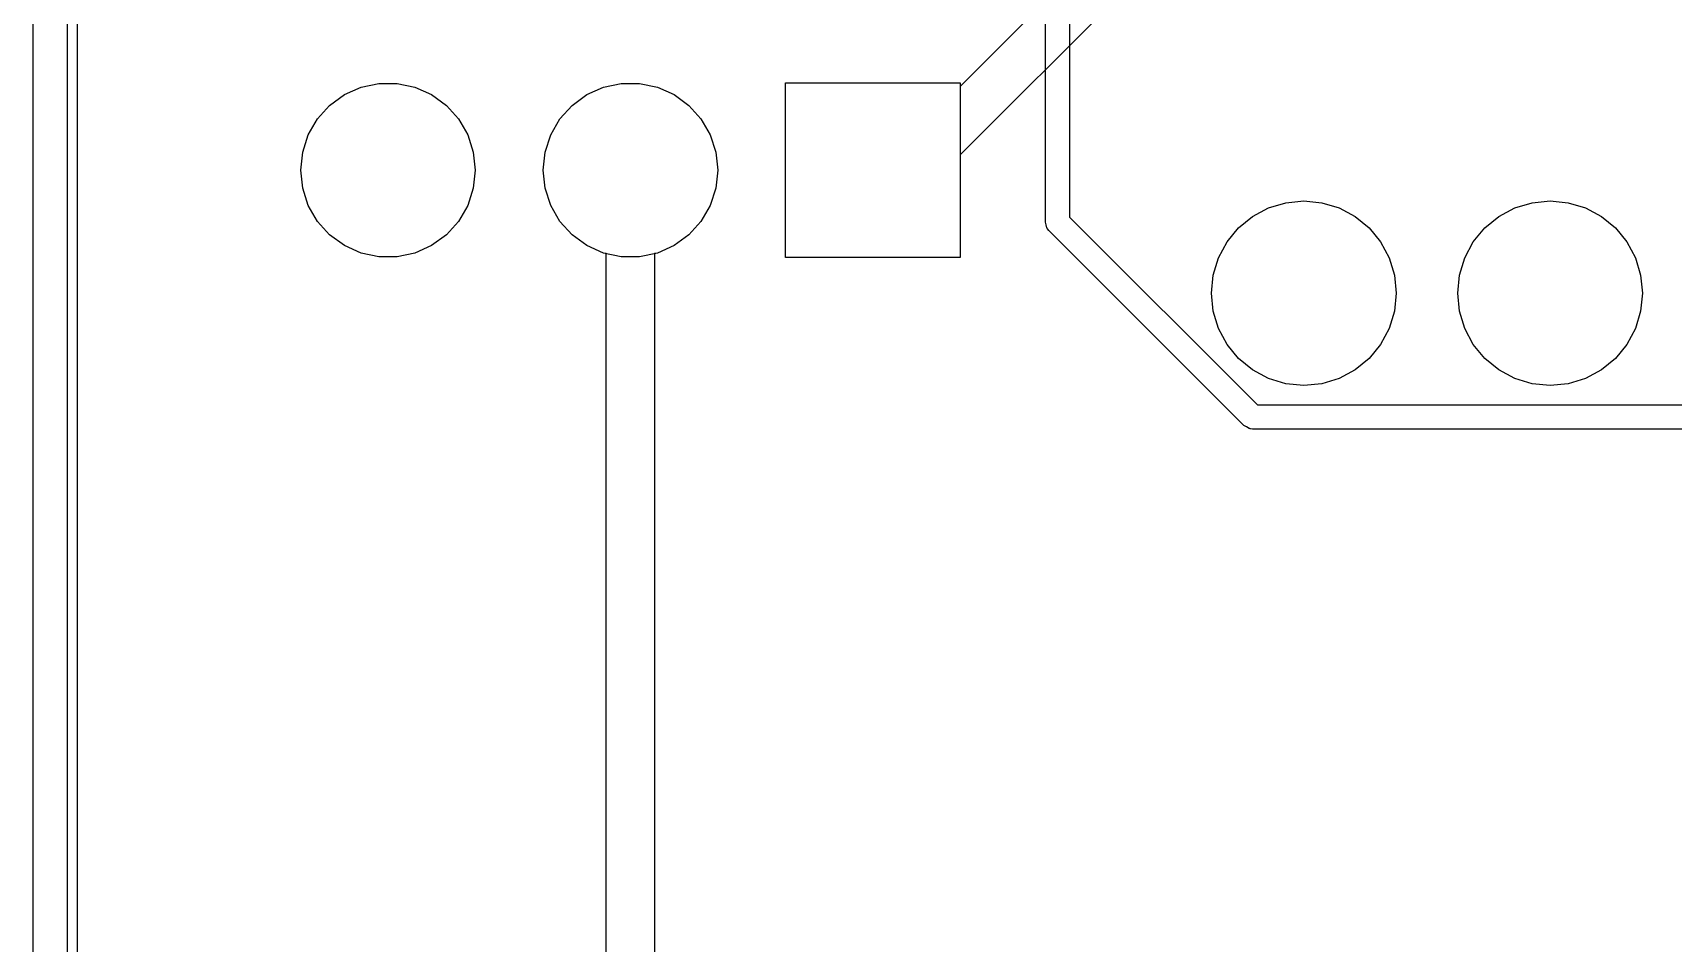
# Model space of a CAD drawing. Header units: millimetres. Extents: x 0 to 489, y -139 to 89.
# Drawn here: x 0.1 to 17.01, y 19.39 to 28.78 of the extents above; entities that cross this region are included whole.
import ezdxf

# ---------------------------------------------------------------- set-up
doc = ezdxf.new("R2010")
doc.units = ezdxf.units.MM
doc.header["$MEASUREMENT"] = 0
doc.layers.get('0').update_dxf_attribs({"linetype": 'CONTINUOUS'})
doc.layers.add('BLACK', color=7, linetype='CONTINUOUS')

msp = doc.modelspace()

# ---------------------------------------------------------------- linework, layer by layer
at = {"linetype": 'Continuous'}
msp.add_lwpolyline([(0.09581, 1.00993), (63.09581, 1.00993), (63.09581, 55.00993), (0.09581, 55.00993)], close=True, dxfattribs=at)
at = {"layer": 'BLACK', "linetype": 'Continuous'}
for p, q in [((0.45407, 1.33039), (0.45407, 54.67039)), ((0.55407, 54.62039), (0.55407, 1.38039)), ((9.65907, 28.22929), (13.41707, 31.98719)), ((13.61707, 31.48019), (9.65907, 27.52219)), ((10.53907, 26.82939), (10.53907, 29.90539)), ((10.78907, 29.85359), (10.78907, 26.88119)), ((3.48107, 28.22139), (3.66507, 28.26049)), ((3.48107, 28.22139), (3.66507, 28.26049)), ((3.48107, 28.22139), (3.66507, 28.26049)), ((3.48107, 28.22139), (3.66507, 28.26049)), ((3.66507, 28.26049), (3.85307, 28.26049)), ((3.66507, 28.26049), (3.85307, 28.26049)), ((3.66507, 28.26049), (3.85307, 28.26049)), ((3.66507, 28.26049), (3.85307, 28.26049)), ((3.85307, 28.26049), (4.03707, 28.22139)), ((3.85307, 28.26049), (4.03707, 28.22139)), ((3.85307, 28.26049), (4.03707, 28.22139)), ((3.85307, 28.26049), (4.03707, 28.22139)), ((5.98107, 28.22139), (6.16507, 28.26049)), ((5.98107, 28.22139), (6.16507, 28.26049)), ((5.98107, 28.22139), (6.16507, 28.26049)), ((5.98107, 28.22139), (6.16507, 28.26049)), ((6.16507, 28.26049), (6.35307, 28.26049)), ((6.16507, 28.26049), (6.35307, 28.26049)), ((6.16507, 28.26049), (6.35307, 28.26049)), ((6.16507, 28.26049), (6.35307, 28.26049)), ((6.35307, 28.26049), (6.53707, 28.22139)), ((6.35307, 28.26049), (6.53707, 28.22139)), ((6.35307, 28.26049), (6.53707, 28.22139)), ((6.35307, 28.26049), (6.53707, 28.22139)), ((7.85907, 26.46539), (7.85907, 28.26539)), ((7.85907, 28.26539), (9.65907, 28.26539)), ((7.85907, 26.46539), (7.85907, 28.26539)), ((7.85907, 28.26539), (9.65907, 28.26539)), ((7.85907, 26.46539), (7.85907, 28.26539)), ((7.85907, 28.26539), (9.65907, 28.26539)), ((7.85907, 26.46539), (7.85907, 28.26539)), ((7.85907, 28.26539), (9.65907, 28.26539)), ((9.65907, 28.26539), (9.65907, 26.46539)), ((9.65907, 28.26539), (9.65907, 28.22929)), ((9.65907, 28.26539), (9.65907, 26.46539)), ((9.65907, 28.26539), (9.65907, 26.46539)), ((3.15707, 28.03419), (3.30907, 28.14479)), ((3.15707, 28.03419), (3.30907, 28.14479)), ((3.15707, 28.03419), (3.30907, 28.14479)), ((3.15707, 28.03419), (3.30907, 28.14479)), ((3.30907, 28.14479), (3.48107, 28.22139)), ((3.30907, 28.14479), (3.48107, 28.22139)), ((3.30907, 28.14479), (3.48107, 28.22139)), ((3.30907, 28.14479), (3.48107, 28.22139)), ((4.03707, 28.22139), (4.20907, 28.14479)), ((4.03707, 28.22139), (4.20907, 28.14479)), ((4.03707, 28.22139), (4.20907, 28.14479)), ((4.03707, 28.22139), (4.20907, 28.14479)), ((4.20907, 28.14479), (4.36107, 28.03419)), ((4.20907, 28.14479), (4.36107, 28.03419)), ((4.20907, 28.14479), (4.36107, 28.03419)), ((4.20907, 28.14479), (4.36107, 28.03419)), ((5.65707, 28.03419), (5.80907, 28.14479)), ((5.65707, 28.03419), (5.80907, 28.14479)), ((5.65707, 28.03419), (5.80907, 28.14479)), ((5.65707, 28.03419), (5.80907, 28.14479)), ((5.80907, 28.14479), (5.98107, 28.22139)), ((5.80907, 28.14479), (5.98107, 28.22139)), ((5.80907, 28.14479), (5.98107, 28.22139)), ((5.80907, 28.14479), (5.98107, 28.22139)), ((6.53707, 28.22139), (6.70907, 28.14479)), ((6.53707, 28.22139), (6.70907, 28.14479)), ((6.53707, 28.22139), (6.70907, 28.14479)), ((6.53707, 28.22139), (6.70907, 28.14479)), ((6.70907, 28.14479), (6.86107, 28.03419)), ((6.70907, 28.14479), (6.86107, 28.03419)), ((6.70907, 28.14479), (6.86107, 28.03419)), ((6.70907, 28.14479), (6.86107, 28.03419)), ((3.03107, 27.89439), (3.15707, 28.03419)), ((3.03107, 27.89439), (3.15707, 28.03419)), ((3.03107, 27.89439), (3.15707, 28.03419)), ((3.03107, 27.89439), (3.15707, 28.03419)), ((4.36107, 28.03419), (4.48707, 27.89439)), ((4.36107, 28.03419), (4.48707, 27.89439)), ((4.36107, 28.03419), (4.48707, 27.89439)), ((4.36107, 28.03419), (4.48707, 27.89439)), ((5.53107, 27.89439), (5.65707, 28.03419)), ((5.53107, 27.89439), (5.65707, 28.03419)), ((5.53107, 27.89439), (5.65707, 28.03419)), ((5.53107, 27.89439), (5.65707, 28.03419)), ((6.86107, 28.03419), (6.98707, 27.89439)), ((6.86107, 28.03419), (6.98707, 27.89439)), ((6.86107, 28.03419), (6.98707, 27.89439)), ((6.86107, 28.03419), (6.98707, 27.89439)), ((2.93707, 27.73149), (3.03107, 27.89439)), ((2.93707, 27.73149), (3.03107, 27.89439)), ((2.93707, 27.73149), (3.03107, 27.89439)), ((2.93707, 27.73149), (3.03107, 27.89439)), ((4.48707, 27.89439), (4.58107, 27.73149)), ((4.48707, 27.89439), (4.58107, 27.73149)), ((4.48707, 27.89439), (4.58107, 27.73149)), ((4.48707, 27.89439), (4.58107, 27.73149)), ((5.43707, 27.73149), (5.53107, 27.89439)), ((5.43707, 27.73149), (5.53107, 27.89439)), ((5.43707, 27.73149), (5.53107, 27.89439)), ((5.43707, 27.73149), (5.53107, 27.89439)), ((6.98707, 27.89439), (7.08107, 27.73149)), ((6.98707, 27.89439), (7.08107, 27.73149)), ((6.98707, 27.89439), (7.08107, 27.73149)), ((6.98707, 27.89439), (7.08107, 27.73149)), ((2.87907, 27.55249), (2.93707, 27.73149)), ((2.87907, 27.55249), (2.93707, 27.73149)), ((2.87907, 27.55249), (2.93707, 27.73149)), ((2.87907, 27.55249), (2.93707, 27.73149)), ((4.58107, 27.73149), (4.63907, 27.55249)), ((4.58107, 27.73149), (4.63907, 27.55249)), ((4.58107, 27.73149), (4.63907, 27.55249)), ((4.58107, 27.73149), (4.63907, 27.55249)), ((5.37907, 27.55249), (5.43707, 27.73149)), ((5.37907, 27.55249), (5.43707, 27.73149)), ((5.37907, 27.55249), (5.43707, 27.73149)), ((5.37907, 27.55249), (5.43707, 27.73149)), ((7.08107, 27.73149), (7.13907, 27.55249)), ((7.08107, 27.73149), (7.13907, 27.55249)), ((7.08107, 27.73149), (7.13907, 27.55249)), ((7.08107, 27.73149), (7.13907, 27.55249)), ((2.85907, 27.36539), (2.87907, 27.55249)), ((2.85907, 27.36539), (2.87907, 27.55249)), ((2.85907, 27.36539), (2.87907, 27.55249)), ((2.85907, 27.36539), (2.87907, 27.55249)), ((4.63907, 27.55249), (4.65907, 27.36539)), ((4.63907, 27.55249), (4.65907, 27.36539)), ((4.63907, 27.55249), (4.65907, 27.36539)), ((4.63907, 27.55249), (4.65907, 27.36539)), ((5.35907, 27.36539), (5.37907, 27.55249)), ((5.35907, 27.36539), (5.37907, 27.55249)), ((5.35907, 27.36539), (5.37907, 27.55249)), ((5.35907, 27.36539), (5.37907, 27.55249)), ((7.13907, 27.55249), (7.15907, 27.36539)), ((7.13907, 27.55249), (7.15907, 27.36539)), ((7.13907, 27.55249), (7.15907, 27.36539)), ((7.13907, 27.55249), (7.15907, 27.36539)), ((9.65907, 27.52219), (9.65907, 26.46539)), ((2.87907, 27.17829), (2.85907, 27.36539)), ((2.87907, 27.17829), (2.85907, 27.36539)), ((2.87907, 27.17829), (2.85907, 27.36539)), ((2.87907, 27.17829), (2.85907, 27.36539)), ((4.65907, 27.36539), (4.63907, 27.17829)), ((4.65907, 27.36539), (4.63907, 27.17829)), ((4.65907, 27.36539), (4.63907, 27.17829)), ((4.65907, 27.36539), (4.63907, 27.17829)), ((5.37907, 27.17829), (5.35907, 27.36539)), ((5.37907, 27.17829), (5.35907, 27.36539)), ((5.37907, 27.17829), (5.35907, 27.36539)), ((5.37907, 27.17829), (5.35907, 27.36539)), ((7.15907, 27.36539), (7.13907, 27.17829)), ((7.15907, 27.36539), (7.13907, 27.17829)), ((7.15907, 27.36539), (7.13907, 27.17829)), ((7.15907, 27.36539), (7.13907, 27.17829)), ((2.93707, 26.99929), (2.87907, 27.17829)), ((2.93707, 26.99929), (2.87907, 27.17829)), ((2.93707, 26.99929), (2.87907, 27.17829)), ((2.93707, 26.99929), (2.87907, 27.17829)), ((4.63907, 27.17829), (4.58107, 26.99929)), ((4.63907, 27.17829), (4.58107, 26.99929)), ((4.63907, 27.17829), (4.58107, 26.99929)), ((4.63907, 27.17829), (4.58107, 26.99929)), ((5.43707, 26.99929), (5.37907, 27.17829)), ((5.43707, 26.99929), (5.37907, 27.17829)), ((5.43707, 26.99929), (5.37907, 27.17829)), ((5.43707, 26.99929), (5.37907, 27.17829)), ((7.13907, 27.17829), (7.08107, 26.99929)), ((7.13907, 27.17829), (7.08107, 26.99929)), ((7.13907, 27.17829), (7.08107, 26.99929)), ((7.13907, 27.17829), (7.08107, 26.99929)), ((3.03107, 26.83639), (2.93707, 26.99929)), ((3.03107, 26.83639), (2.93707, 26.99929)), ((3.03107, 26.83639), (2.93707, 26.99929)), ((3.03107, 26.83639), (2.93707, 26.99929)), ((4.58107, 26.99929), (4.48707, 26.83639)), ((4.58107, 26.99929), (4.48707, 26.83639)), ((4.58107, 26.99929), (4.48707, 26.83639)), ((4.58107, 26.99929), (4.48707, 26.83639)), ((5.53107, 26.83639), (5.43707, 26.99929)), ((5.53107, 26.83639), (5.43707, 26.99929)), ((5.53107, 26.83639), (5.43707, 26.99929)), ((5.53107, 26.83639), (5.43707, 26.99929)), ((7.08107, 26.99929), (6.98707, 26.83639)), ((7.08107, 26.99929), (6.98707, 26.83639)), ((7.08107, 26.99929), (6.98707, 26.83639)), ((7.08107, 26.99929), (6.98707, 26.83639)), ((12.67507, 26.88739), (12.83907, 26.97539)), ((12.67507, 26.88739), (12.83907, 26.97539)), ((12.67507, 26.88739), (12.83907, 26.97539)), ((12.67507, 26.88739), (12.83907, 26.97539)), ((12.83907, 26.97539), (13.01807, 27.02959)), ((12.83907, 26.97539), (13.01807, 27.02959)), ((12.83907, 26.97539), (13.01807, 27.02959)), ((12.83907, 26.97539), (13.01807, 27.02959)), ((13.01807, 27.02959), (13.20407, 27.04789)), ((13.01807, 27.02959), (13.20407, 27.04789)), ((13.01807, 27.02959), (13.20407, 27.04789)), ((13.01807, 27.02959), (13.20407, 27.04789)), ((13.20407, 27.04789), (13.39007, 27.02959)), ((13.20407, 27.04789), (13.39007, 27.02959)), ((13.20407, 27.04789), (13.39007, 27.02959)), ((13.20407, 27.04789), (13.39007, 27.02959)), ((13.39007, 27.02959), (13.56907, 26.97539)), ((13.39007, 27.02959), (13.56907, 26.97539)), ((13.39007, 27.02959), (13.56907, 26.97539)), ((13.39007, 27.02959), (13.56907, 26.97539)), ((13.56907, 26.97539), (13.73307, 26.88739)), ((13.56907, 26.97539), (13.73307, 26.88739)), ((13.56907, 26.97539), (13.73307, 26.88739)), ((13.56907, 26.97539), (13.73307, 26.88739)), ((15.21507, 26.88739), (15.37907, 26.97539)), ((15.21507, 26.88739), (15.37907, 26.97539)), ((15.21507, 26.88739), (15.37907, 26.97539)), ((15.21507, 26.88739), (15.37907, 26.97539)), ((15.37907, 26.97539), (15.55807, 27.02959)), ((15.37907, 26.97539), (15.55807, 27.02959)), ((15.37907, 26.97539), (15.55807, 27.02959)), ((15.37907, 26.97539), (15.55807, 27.02959)), ((15.55807, 27.02959), (15.74407, 27.04789)), ((15.55807, 27.02959), (15.74407, 27.04789)), ((15.55807, 27.02959), (15.74407, 27.04789)), ((15.55807, 27.02959), (15.74407, 27.04789)), ((15.74407, 27.04789), (15.93007, 27.02959)), ((15.74407, 27.04789), (15.93007, 27.02959)), ((15.74407, 27.04789), (15.93007, 27.02959)), ((15.74407, 27.04789), (15.93007, 27.02959)), ((15.93007, 27.02959), (16.10907, 26.97539)), ((15.93007, 27.02959), (16.10907, 26.97539)), ((15.93007, 27.02959), (16.10907, 26.97539)), ((15.93007, 27.02959), (16.10907, 26.97539)), ((16.10907, 26.97539), (16.27307, 26.88739)), ((16.10907, 26.97539), (16.27307, 26.88739)), ((16.10907, 26.97539), (16.27307, 26.88739)), ((16.10907, 26.97539), (16.27307, 26.88739)), ((3.15707, 26.69659), (3.03107, 26.83639)), ((3.15707, 26.69659), (3.03107, 26.83639)), ((3.15707, 26.69659), (3.03107, 26.83639)), ((3.15707, 26.69659), (3.03107, 26.83639)), ((4.48707, 26.83639), (4.36107, 26.69659)), ((4.48707, 26.83639), (4.36107, 26.69659)), ((4.48707, 26.83639), (4.36107, 26.69659)), ((4.48707, 26.83639), (4.36107, 26.69659)), ((5.65707, 26.69659), (5.53107, 26.83639)), ((5.65707, 26.69659), (5.53107, 26.83639)), ((5.65707, 26.69659), (5.53107, 26.83639)), ((5.65707, 26.69659), (5.53107, 26.83639)), ((6.98707, 26.83639), (6.86107, 26.69659)), ((6.98707, 26.83639), (6.86107, 26.69659)), ((6.98707, 26.83639), (6.86107, 26.69659)), ((6.98707, 26.83639), (6.86107, 26.69659)), ((10.54807, 26.79979), (10.53907, 26.82939)), ((10.55407, 26.76949), (10.54807, 26.79979)), ((10.55807, 26.76449), (10.55407, 26.76949)), ((10.55907, 26.76189), (10.55807, 26.76449)), ((10.56207, 26.75889), (10.55907, 26.76189)), ((10.57607, 26.74099), (10.56207, 26.75889)), ((12.58707, 24.72999), (10.57607, 26.74099)), ((10.78907, 26.88119), (12.72707, 24.94339)), ((12.41207, 26.62459), (12.53007, 26.76889)), ((12.41207, 26.62459), (12.53007, 26.76889)), ((12.41207, 26.62459), (12.53007, 26.76889)), ((12.41207, 26.62459), (12.53007, 26.76889)), ((12.53007, 26.76889), (12.67507, 26.88739)), ((12.53007, 26.76889), (12.67507, 26.88739)), ((12.53007, 26.76889), (12.67507, 26.88739)), ((12.53007, 26.76889), (12.67507, 26.88739)), ((13.73307, 26.88739), (13.87807, 26.76889)), ((13.73307, 26.88739), (13.87807, 26.76889)), ((13.73307, 26.88739), (13.87807, 26.76889)), ((13.73307, 26.88739), (13.87807, 26.76889)), ((13.87807, 26.76889), (13.99607, 26.62459)), ((13.87807, 26.76889), (13.99607, 26.62459)), ((13.87807, 26.76889), (13.99607, 26.62459)), ((13.87807, 26.76889), (13.99607, 26.62459)), ((14.95207, 26.62459), (15.07007, 26.76889)), ((14.95207, 26.62459), (15.07007, 26.76889)), ((14.95207, 26.62459), (15.07007, 26.76889)), ((14.95207, 26.62459), (15.07007, 26.76889)), ((15.07007, 26.76889), (15.21507, 26.88739)), ((15.07007, 26.76889), (15.21507, 26.88739)), ((15.07007, 26.76889), (15.21507, 26.88739)), ((15.07007, 26.76889), (15.21507, 26.88739)), ((16.27307, 26.88739), (16.41807, 26.76889)), ((16.27307, 26.88739), (16.41807, 26.76889)), ((16.27307, 26.88739), (16.41807, 26.76889)), ((16.27307, 26.88739), (16.41807, 26.76889)), ((16.41807, 26.76889), (16.53607, 26.62459)), ((16.41807, 26.76889), (16.53607, 26.62459)), ((16.41807, 26.76889), (16.53607, 26.62459)), ((16.41807, 26.76889), (16.53607, 26.62459)), ((3.30907, 26.58599), (3.15707, 26.69659)), ((3.30907, 26.58599), (3.15707, 26.69659)), ((3.30907, 26.58599), (3.15707, 26.69659)), ((3.30907, 26.58599), (3.15707, 26.69659)), ((3.48107, 26.50939), (3.30907, 26.58599)), ((3.48107, 26.50939), (3.30907, 26.58599)), ((3.48107, 26.50939), (3.30907, 26.58599)), ((3.48107, 26.50939), (3.30907, 26.58599)), ((4.20907, 26.58599), (4.03707, 26.50939)), ((4.20907, 26.58599), (4.03707, 26.50939)), ((4.20907, 26.58599), (4.03707, 26.50939)), ((4.20907, 26.58599), (4.03707, 26.50939)), ((4.36107, 26.69659), (4.20907, 26.58599)), ((4.36107, 26.69659), (4.20907, 26.58599)), ((4.36107, 26.69659), (4.20907, 26.58599)), ((4.36107, 26.69659), (4.20907, 26.58599)), ((5.80907, 26.58599), (5.65707, 26.69659)), ((5.80907, 26.58599), (5.65707, 26.69659)), ((5.80907, 26.58599), (5.65707, 26.69659)), ((5.80907, 26.58599), (5.65707, 26.69659)), ((5.98107, 26.50939), (5.80907, 26.58599)), ((5.98107, 26.50939), (5.80907, 26.58599)), ((5.98107, 26.50939), (5.80907, 26.58599)), ((5.98107, 26.50939), (5.80907, 26.58599)), ((6.70907, 26.58599), (6.53707, 26.50939)), ((6.70907, 26.58599), (6.53707, 26.50939)), ((6.70907, 26.58599), (6.53707, 26.50939)), ((6.70907, 26.58599), (6.53707, 26.50939)), ((6.86107, 26.69659), (6.70907, 26.58599)), ((6.86107, 26.69659), (6.70907, 26.58599)), ((6.86107, 26.69659), (6.70907, 26.58599)), ((6.86107, 26.69659), (6.70907, 26.58599)), ((12.32407, 26.45989), (12.41207, 26.62459)), ((12.32407, 26.45989), (12.41207, 26.62459)), ((12.32407, 26.45989), (12.41207, 26.62459)), ((12.32407, 26.45989), (12.41207, 26.62459)), ((13.99607, 26.62459), (14.08407, 26.45989)), ((13.99607, 26.62459), (14.08407, 26.45989)), ((13.99607, 26.62459), (14.08407, 26.45989)), ((13.99607, 26.62459), (14.08407, 26.45989)), ((14.86407, 26.45989), (14.95207, 26.62459)), ((14.86407, 26.45989), (14.95207, 26.62459)), ((14.86407, 26.45989), (14.95207, 26.62459)), ((14.86407, 26.45989), (14.95207, 26.62459)), ((16.53607, 26.62459), (16.62407, 26.45989)), ((16.53607, 26.62459), (16.62407, 26.45989)), ((16.53607, 26.62459), (16.62407, 26.45989)), ((16.53607, 26.62459), (16.62407, 26.45989)), ((3.66507, 26.47029), (3.48107, 26.50939)), ((3.66507, 26.47029), (3.48107, 26.50939)), ((3.66507, 26.47029), (3.48107, 26.50939)), ((3.66507, 26.47029), (3.48107, 26.50939)), ((3.85307, 26.47029), (3.66507, 26.47029)), ((3.85307, 26.47029), (3.66507, 26.47029)), ((3.85307, 26.47029), (3.66507, 26.47029)), ((3.85307, 26.47029), (3.66507, 26.47029)), ((4.03707, 26.50939), (3.85307, 26.47029)), ((4.03707, 26.50939), (3.85307, 26.47029)), ((4.03707, 26.50939), (3.85307, 26.47029)), ((4.03707, 26.50939), (3.85307, 26.47029)), ((6.00907, 26.50349), (5.98107, 26.50939)), ((6.16507, 26.47029), (5.98107, 26.50939)), ((6.16507, 26.47029), (5.98107, 26.50939)), ((6.16507, 26.47029), (5.98107, 26.50939)), ((6.00907, 10.18039), (6.00907, 26.50349)), ((6.35307, 26.47029), (6.16507, 26.47029)), ((6.35307, 26.47029), (6.16507, 26.47029)), ((6.35307, 26.47029), (6.16507, 26.47029)), ((6.53707, 26.50939), (6.35307, 26.47029)), ((6.53707, 26.50939), (6.35307, 26.47029)), ((6.53707, 26.50939), (6.35307, 26.47029)), ((6.53707, 26.50939), (6.50907, 26.50349)), ((6.50907, 26.50349), (6.50907, 10.28399)), ((9.65907, 26.46539), (7.85907, 26.46539)), ((9.65907, 26.46539), (7.85907, 26.46539)), ((9.65907, 26.46539), (7.85907, 26.46539)), ((9.65907, 26.46539), (7.85907, 26.46539)), ((12.27007, 26.28119), (12.32407, 26.45989)), ((12.27007, 26.28119), (12.32407, 26.45989)), ((12.27007, 26.28119), (12.32407, 26.45989)), ((12.27007, 26.28119), (12.32407, 26.45989)), ((14.08407, 26.45989), (14.13807, 26.28119)), ((14.08407, 26.45989), (14.13807, 26.28119)), ((14.08407, 26.45989), (14.13807, 26.28119)), ((14.08407, 26.45989), (14.13807, 26.28119)), ((14.81007, 26.28119), (14.86407, 26.45989)), ((14.81007, 26.28119), (14.86407, 26.45989)), ((14.81007, 26.28119), (14.86407, 26.45989)), ((14.81007, 26.28119), (14.86407, 26.45989)), ((16.62407, 26.45989), (16.67807, 26.28119)), ((16.62407, 26.45989), (16.67807, 26.28119)), ((16.62407, 26.45989), (16.67807, 26.28119)), ((16.62407, 26.45989), (16.67807, 26.28119)), ((12.25107, 26.09539), (12.27007, 26.28119)), ((12.25107, 26.09539), (12.27007, 26.28119)), ((12.25107, 26.09539), (12.27007, 26.28119)), ((12.25107, 26.09539), (12.27007, 26.28119)), ((14.13807, 26.28119), (14.15607, 26.09539)), ((14.13807, 26.28119), (14.15607, 26.09539)), ((14.13807, 26.28119), (14.15607, 26.09539)), ((14.13807, 26.28119), (14.15607, 26.09539)), ((14.79107, 26.09539), (14.81007, 26.28119)), ((14.79107, 26.09539), (14.81007, 26.28119)), ((14.79107, 26.09539), (14.81007, 26.28119)), ((14.79107, 26.09539), (14.81007, 26.28119)), ((16.67807, 26.28119), (16.69607, 26.09539)), ((16.67807, 26.28119), (16.69607, 26.09539)), ((16.67807, 26.28119), (16.69607, 26.09539)), ((16.67807, 26.28119), (16.69607, 26.09539)), ((12.27007, 25.90959), (12.25107, 26.09539)), ((12.27007, 25.90959), (12.25107, 26.09539)), ((12.27007, 25.90959), (12.25107, 26.09539)), ((12.27007, 25.90959), (12.25107, 26.09539)), ((14.15607, 26.09539), (14.13807, 25.90959)), ((14.15607, 26.09539), (14.13807, 25.90959)), ((14.15607, 26.09539), (14.13807, 25.90959)), ((14.15607, 26.09539), (14.13807, 25.90959)), ((14.81007, 25.90959), (14.79107, 26.09539)), ((14.81007, 25.90959), (14.79107, 26.09539)), ((14.81007, 25.90959), (14.79107, 26.09539)), ((14.81007, 25.90959), (14.79107, 26.09539)), ((16.69607, 26.09539), (16.67807, 25.90959)), ((16.69607, 26.09539), (16.67807, 25.90959)), ((16.69607, 26.09539), (16.67807, 25.90959)), ((16.69607, 26.09539), (16.67807, 25.90959)), ((12.32407, 25.73089), (12.27007, 25.90959)), ((12.32407, 25.73089), (12.27007, 25.90959)), ((12.32407, 25.73089), (12.27007, 25.90959)), ((12.32407, 25.73089), (12.27007, 25.90959)), ((14.13807, 25.90959), (14.08407, 25.73089)), ((14.13807, 25.90959), (14.08407, 25.73089)), ((14.13807, 25.90959), (14.08407, 25.73089)), ((14.13807, 25.90959), (14.08407, 25.73089)), ((14.86407, 25.73089), (14.81007, 25.90959)), ((14.86407, 25.73089), (14.81007, 25.90959)), ((14.86407, 25.73089), (14.81007, 25.90959)), ((14.86407, 25.73089), (14.81007, 25.90959)), ((16.67807, 25.90959), (16.62407, 25.73089)), ((16.67807, 25.90959), (16.62407, 25.73089)), ((16.67807, 25.90959), (16.62407, 25.73089)), ((16.67807, 25.90959), (16.62407, 25.73089)), ((12.41207, 25.56619), (12.32407, 25.73089)), ((12.41207, 25.56619), (12.32407, 25.73089)), ((12.41207, 25.56619), (12.32407, 25.73089)), ((12.41207, 25.56619), (12.32407, 25.73089)), ((14.08407, 25.73089), (13.99607, 25.56619)), ((14.08407, 25.73089), (13.99607, 25.56619)), ((14.08407, 25.73089), (13.99607, 25.56619)), ((14.08407, 25.73089), (13.99607, 25.56619)), ((14.95207, 25.56619), (14.86407, 25.73089)), ((14.95207, 25.56619), (14.86407, 25.73089)), ((14.95207, 25.56619), (14.86407, 25.73089)), ((14.95207, 25.56619), (14.86407, 25.73089)), ((16.62407, 25.73089), (16.53607, 25.56619)), ((16.62407, 25.73089), (16.53607, 25.56619)), ((16.62407, 25.73089), (16.53607, 25.56619)), ((16.62407, 25.73089), (16.53607, 25.56619)), ((12.53007, 25.42189), (12.41207, 25.56619)), ((12.53007, 25.42189), (12.41207, 25.56619)), ((12.53007, 25.42189), (12.41207, 25.56619)), ((12.53007, 25.42189), (12.41207, 25.56619)), ((13.99607, 25.56619), (13.87807, 25.42189)), ((13.99607, 25.56619), (13.87807, 25.42189)), ((13.99607, 25.56619), (13.87807, 25.42189)), ((13.99607, 25.56619), (13.87807, 25.42189)), ((15.07007, 25.42189), (14.95207, 25.56619)), ((15.07007, 25.42189), (14.95207, 25.56619)), ((15.07007, 25.42189), (14.95207, 25.56619)), ((15.07007, 25.42189), (14.95207, 25.56619)), ((16.53607, 25.56619), (16.41807, 25.42189)), ((16.53607, 25.56619), (16.41807, 25.42189)), ((16.53607, 25.56619), (16.41807, 25.42189)), ((16.53607, 25.56619), (16.41807, 25.42189)), ((12.67507, 25.30339), (12.53007, 25.42189)), ((12.67507, 25.30339), (12.53007, 25.42189)), ((12.67507, 25.30339), (12.53007, 25.42189)), ((12.67507, 25.30339), (12.53007, 25.42189)), ((13.87807, 25.42189), (13.73307, 25.30339)), ((13.87807, 25.42189), (13.73307, 25.30339)), ((13.87807, 25.42189), (13.73307, 25.30339)), ((13.87807, 25.42189), (13.73307, 25.30339)), ((15.21507, 25.30339), (15.07007, 25.42189)), ((15.21507, 25.30339), (15.07007, 25.42189)), ((15.21507, 25.30339), (15.07007, 25.42189)), ((15.21507, 25.30339), (15.07007, 25.42189)), ((16.41807, 25.42189), (16.27307, 25.30339)), ((16.41807, 25.42189), (16.27307, 25.30339)), ((16.41807, 25.42189), (16.27307, 25.30339)), ((16.41807, 25.42189), (16.27307, 25.30339)), ((12.83907, 25.21539), (12.67507, 25.30339)), ((12.83907, 25.21539), (12.67507, 25.30339)), ((12.83907, 25.21539), (12.67507, 25.30339)), ((12.83907, 25.21539), (12.67507, 25.30339)), ((13.01807, 25.16119), (12.83907, 25.21539)), ((13.01807, 25.16119), (12.83907, 25.21539)), ((13.01807, 25.16119), (12.83907, 25.21539)), ((13.01807, 25.16119), (12.83907, 25.21539)), ((13.56907, 25.21539), (13.39007, 25.16119)), ((13.56907, 25.21539), (13.39007, 25.16119)), ((13.56907, 25.21539), (13.39007, 25.16119)), ((13.56907, 25.21539), (13.39007, 25.16119)), ((13.73307, 25.30339), (13.56907, 25.21539)), ((13.73307, 25.30339), (13.56907, 25.21539)), ((13.73307, 25.30339), (13.56907, 25.21539)), ((13.73307, 25.30339), (13.56907, 25.21539)), ((15.37907, 25.21539), (15.21507, 25.30339)), ((15.37907, 25.21539), (15.21507, 25.30339)), ((15.37907, 25.21539), (15.21507, 25.30339)), ((15.37907, 25.21539), (15.21507, 25.30339)), ((15.55807, 25.16119), (15.37907, 25.21539)), ((15.55807, 25.16119), (15.37907, 25.21539)), ((15.55807, 25.16119), (15.37907, 25.21539)), ((15.55807, 25.16119), (15.37907, 25.21539)), ((16.10907, 25.21539), (15.93007, 25.16119)), ((16.10907, 25.21539), (15.93007, 25.16119)), ((16.10907, 25.21539), (15.93007, 25.16119)), ((16.10907, 25.21539), (15.93007, 25.16119)), ((16.27307, 25.30339), (16.10907, 25.21539)), ((16.27307, 25.30339), (16.10907, 25.21539)), ((16.27307, 25.30339), (16.10907, 25.21539)), ((16.27307, 25.30339), (16.10907, 25.21539)), ((13.20407, 25.14289), (13.01807, 25.16119)), ((13.20407, 25.14289), (13.01807, 25.16119)), ((13.20407, 25.14289), (13.01807, 25.16119)), ((13.20407, 25.14289), (13.01807, 25.16119)), ((13.39007, 25.16119), (13.20407, 25.14289)), ((13.39007, 25.16119), (13.20407, 25.14289)), ((13.39007, 25.16119), (13.20407, 25.14289)), ((13.39007, 25.16119), (13.20407, 25.14289)), ((15.74407, 25.14289), (15.55807, 25.16119)), ((15.74407, 25.14289), (15.55807, 25.16119)), ((15.74407, 25.14289), (15.55807, 25.16119)), ((15.74407, 25.14289), (15.55807, 25.16119)), ((15.93007, 25.16119), (15.74407, 25.14289)), ((15.93007, 25.16119), (15.74407, 25.14289)), ((15.93007, 25.16119), (15.74407, 25.14289)), ((15.93007, 25.16119), (15.74407, 25.14289)), ((12.72707, 24.94339), (18.79607, 24.94339)), ((12.61407, 24.71519), (12.58707, 24.72999)), ((12.64007, 24.69849), (12.61407, 24.71519)), ((12.64607, 24.69759), (12.64007, 24.69849)), ((12.64807, 24.69619), (12.64607, 24.69759)), ((12.65307, 24.69659), (12.64807, 24.69619)), ((12.67507, 24.69339), (12.65307, 24.69659)), ((18.81307, 24.69339), (12.67507, 24.69339))]:
    msp.add_line(p, q, dxfattribs=at)

doc.saveas('drawing.dxf')
